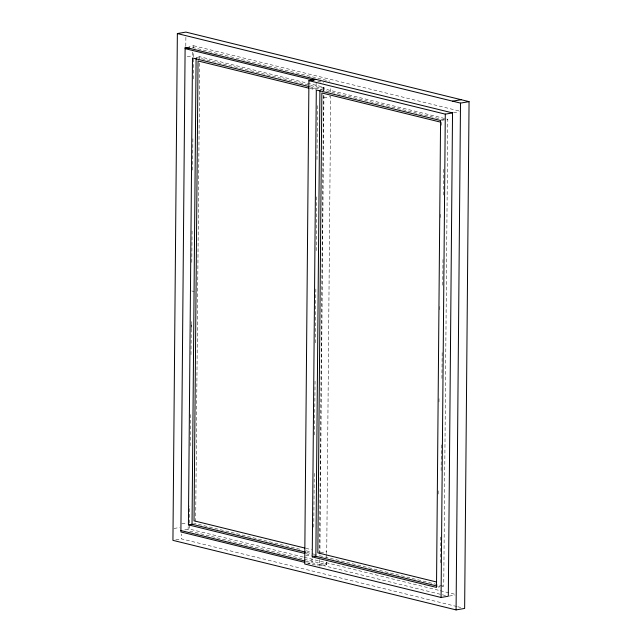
<?xml version="1.0" encoding="UTF-8"?>
<svg xmlns="http://www.w3.org/2000/svg" width="642" height="642" viewBox="0 0 642 642"><rect width="100%" height="100%" fill="white"/><g stroke="black" fill="none" stroke-linecap="round" stroke-linejoin="round"><path stroke-width="0.48" stroke-dasharray="3.21 2.41" d="M456.855 606.521L181.501 538.895L181.542 534.008M185.803 46.128L185.883 37.108M188.162 526.737L188.13 530.717L326.618 564.735L326.65 561.381M192.303 52.082L192.271 55.838L185.032 57.074M303.241 557.039L189.47 529.096L189.51 524.081M189.518 523.078L189.671 506.032M190.192 445.869L190.473 413.777M190.995 354.617L191.284 321.522M191.797 262.361L192.078 230.269M192.6 170.106L192.881 138.014M193.403 78.854L193.579 57.796M193.595 56.793L193.635 51.777M193.667 47.765L193.691 45.767L188.925 46.577M191.436 328.503L191.501 321.594M195.674 521.625L199.678 62.731M199.71 58.727L199.726 56.721L196.107 57.339L320.374 87.858L320.358 89.864M311.98 558.757L311.948 562.745L308.329 563.363M316.129 83.171L316.089 87.866L309.757 88.941M313.777 527.138L314.251 473.042M314.58 434.971L315.053 380.867M315.382 342.796L315.856 288.691M316.193 250.621L316.658 196.516M316.988 159.449L317.469 104.341M319.435 559.688L319.379 565.971L326.618 564.735M319.491 553.645L323.496 94.759M323.528 90.747L323.576 85.49M319.925 554.15L323.937 94.254M323.969 90.249L323.993 87.24L199.726 56.721M326.682 557.473L326.706 554.536M326.722 553.556L330.702 96.589L323.464 97.825M330.75 91.846L330.791 87.095M438.165 494.043L438.205 489.035M438.967 401.868L439 397.863M439.77 309.693L439.802 305.688M440.572 217.518L440.613 213.513M441.375 125.342L441.407 122.341M440.332 562.745L440.572 534.69M441.134 470.562L441.375 442.515M441.937 378.387L442.178 351.334M442.755 285.208L442.98 259.151M443.542 195.032L443.782 166.976M441.929 586.483L443.742 586.17L447.811 119.268L323.544 88.74L319.925 89.366L444.192 119.885M323.993 87.24L316.755 88.484L309.966 86.814M453.485 112.743L459.191 111.764M441.479 120.351L447.811 119.268M181.863 523.832L187.295 522.901M192.937 524.089L195.658 523.631L301.475 549.616M173.99 528.462L179.704 527.491M184.711 529.907L189.47 529.096M175.788 539.874L181.501 538.895M320.398 552.69L326.738 551.606M305.68 555.852L311.113 554.921M313.585 555.234L316.305 554.768M319.395 564.575L326.634 563.339M438.309 587.101L440.123 586.788L438.181 586.315M449.264 596.073L454.977 595.102M193.691 45.767L459.15 110.962M192.343 47.388L329.868 81.165M317.79 81.213L323.6 82.641M309.813 88.403L315.647 89.84M191.765 290.962L194.125 291.548M305.801 548.276L311.635 549.704M306.33 550.812L311.185 552.008M306.595 552.385L314.363 554.295M319.475 555.651L443.742 586.17M305.889 553.717L311.715 555.145M304.212 557.28L439.377 590.471M440.348 590.712L454.937 594.291M306.122 561.317L441.495 594.564M442.37 594.781L447.338 596.001M306.788 562.882L318.416 565.738M457.834 606.762L460.747 607.476"/><path stroke-width="0.96" d="M177.361 33.561L172.939 540.355L456.077 609.9L464.639 608.439L469.061 101.645L185.923 32.1L177.361 33.561L460.499 103.105L469.061 101.645M304.918 553.476L188.419 524.867L192.488 57.957L308.995 86.574M305.624 552.144L192.038 524.249L196.099 58.342M316.161 79.415L308.922 80.651L304.709 563.981L441.07 597.477L448.309 596.233L452.53 112.904L185.121 47.227L180.892 531.961L304.854 562.408M312.237 556.887L316.305 89.984L440.572 120.503L436.504 587.414L312.237 556.887L315.856 556.269L437.21 586.074M315.856 556.269L319.917 90.361M441.07 597.477L445.291 114.14L308.922 80.651M456.077 609.9L460.499 103.105M189.631 47.853L185.105 48.623L313.914 80.266M452.634 101.171L461.197 99.711M445.291 114.14L452.53 112.904M188.419 524.867L192.038 524.249M308.842 88.171L198.041 60.958L194.028 520.822L304.83 548.035M440.436 122.1L321.859 92.978L317.846 552.842L436.424 581.973M180.9 530.557L305.151 561.076"/></g></svg>
